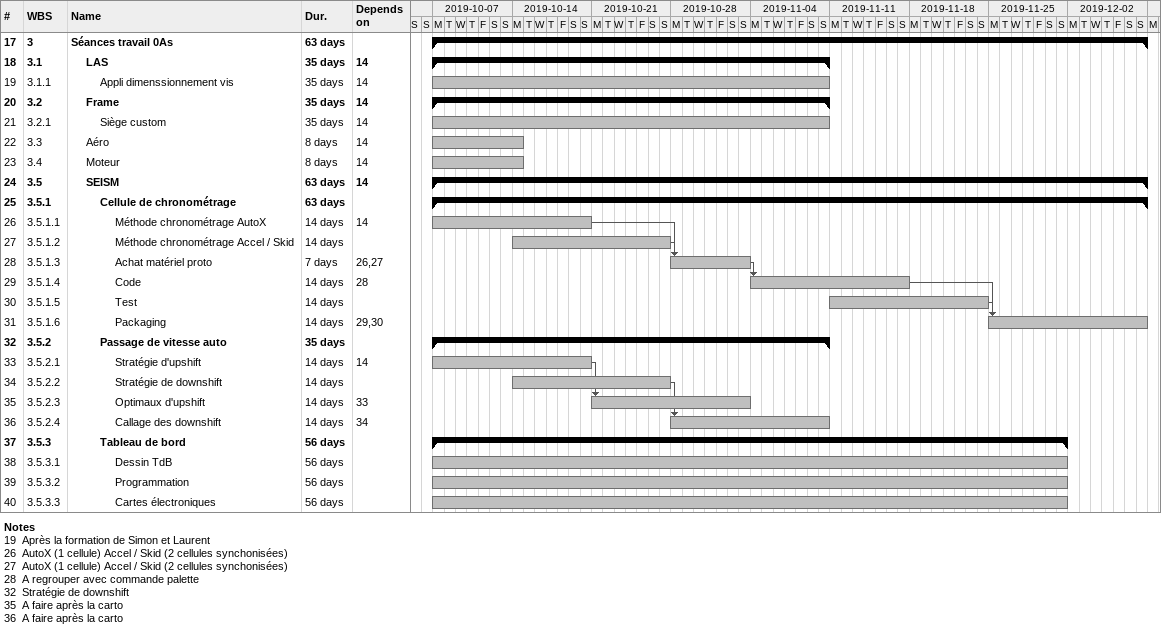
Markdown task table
| ID | WBS | Task | Duration | Start | Finish | Predecessors |
|---|---|---|---|---|---|---|
| 17 | 3 | **Séances travail 0As** | 63d | 2019-10-07 | 2019-12-08 |  |
| 18 | 3.1 | **LAS** | 35d | 2019-10-07 | 2019-11-10 | 14 |
| 19 | 3.1.1 | Appli dimenssionnement vis | 35d | 2019-10-07 | 2019-11-10 | 14 |
| 20 | 3.2 | **Frame** | 35d | 2019-10-07 | 2019-11-10 | 14 |
| 21 | 3.2.1 | Siège custom | 35d | 2019-10-07 | 2019-11-10 | 14 |
| 22 | 3.3 | Aéro | 8d | 2019-10-07 | 2019-10-14 | 14 |
| 23 | 3.4 | Moteur | 8d | 2019-10-07 | 2019-10-14 | 14 |
| 24 | 3.5 | **SEISM** | 63d | 2019-10-07 | 2019-12-08 | 14 |
| 25 | 3.5.1 | **Cellule de chronométrage** | 63d | 2019-10-07 | 2019-12-08 |  |
| 26 | 3.5.1.1 | Méthode chronométrage AutoX | 14d | 2019-10-07 | 2019-10-20 | 14 |
| 27 | 3.5.1.2 | Méthode chronométrage Accel / Skid | 14d | 2019-10-14 | 2019-10-27 |  |
| 28 | 3.5.1.3 | Achat matériel proto | 7d | 2019-10-28 | 2019-11-03 | 26, 27 |
| 29 | 3.5.1.4 | Code | 14d | 2019-11-04 | 2019-11-17 | 28 |
| 30 | 3.5.1.5 | Test | 14d | 2019-11-11 | 2019-11-24 |  |
| 31 | 3.5.1.6 | Packaging | 14d | 2019-11-25 | 2019-12-08 | 29, 30 |
| 32 | 3.5.2 | **Passage de vitesse auto** | 35d | 2019-10-07 | 2019-11-10 |  |
| 33 | 3.5.2.1 | Stratégie d'upshift | 14d | 2019-10-07 | 2019-10-20 | 14 |
| 34 | 3.5.2.2 | Stratégie de downshift | 14d | 2019-10-14 | 2019-10-27 |  |
| 35 | 3.5.2.3 | Optimaux d'upshift | 14d | 2019-10-21 | 2019-11-03 | 33 |
| 36 | 3.5.2.4 | Callage des downshift | 14d | 2019-10-28 | 2019-11-10 | 34 |
| 37 | 3.5.3 | **Tableau de bord** | 56d | 2019-10-07 | 2019-12-01 |  |
| 38 | 3.5.3.1 | Dessin TdB | 56d | 2019-10-07 | 2019-12-01 |  |
| 39 | 3.5.3.2 | Programmation | 56d | 2019-10-07 | 2019-12-01 |  |
| 40 | 3.5.3.3 | Cartes électroniques | 56d | 2019-10-07 | 2019-12-01 |  |

Notes
- 19: Après la formation de Simon et Laurent
- 26: AutoX (1 cellule) Accel / Skid (2 cellules synchonisées)
- 27: AutoX (1 cellule) Accel / Skid (2 cellules synchonisées)
- 28: A regrouper avec commande palette
- 32: Stratégie de downshift
- 35: A faire après la carto
- 36: A faire après la carto
